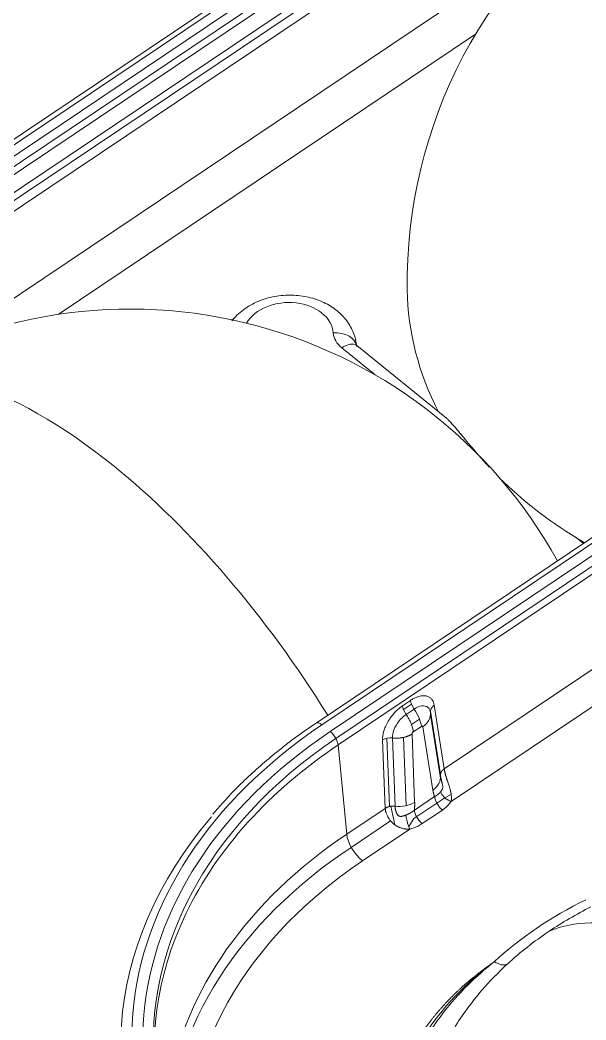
# Model space of a CAD drawing. Header units: millimetres. Extents: x 409 to 2276, y 1039 to 1674.
# Drawn here: x 1930.59 to 1955.5, y 1462.83 to 1506.89 of the extents above; entities that cross this region are included whole.
import ezdxf

# ---------------------------------------------------------------- set-up
doc = ezdxf.new("R2010")
doc.units = ezdxf.units.MM
doc.layers.add('粗实线层', color=7, linetype='Continuous', lineweight=35)

msp = doc.modelspace()

# ---------------------------------------------------------------- linework, layer by layer
at = {"layer": '粗实线层', "lineweight": 20}
for p, q in [((1945.735, 1512.007), (1908.29, 1486.84)), ((1945.998, 1511.931), (1908.553, 1486.764)), ((1908.883, 1486.497), (1946.328, 1511.663)), ((1946.573, 1511.363), (1909.128, 1486.197)), ((1909.229, 1485.908), (1946.674, 1511.075)), ((1909.3, 1485.165), (1946.745, 1510.332)), ((1909.4, 1484.877), (1946.845, 1510.043)), ((1953.336, 1510.107), (1927.111, 1492.482)), ((1909.646, 1484.577), (1947.091, 1509.743)), ((1950.643, 1506.277), (1932.26, 1493.923)), ((1981.812, 1501.586), (1943.618, 1475.916)), ((1982.075, 1501.509), (1943.881, 1475.84)), ((1982.44, 1501.214), (1944.246, 1475.544)), ((1944.491, 1475.244), (1982.685, 1500.914)), ((1982.786, 1500.625), (1944.592, 1474.956)), ((1949.262, 1473.904), (1978.868, 1493.801)), ((1946.221, 1491.255), (1944.749, 1492.447)), ((1949.367, 1489.344), (1945.411, 1492.547)), ((1955.393, 1483.829), (1955.093, 1484.072)), ((1949.565, 1472.465), (1958.885, 1478.729)), ((1947.781, 1476.916), (1947.426, 1476.678)), ((1947.467, 1476.518), (1947.821, 1476.756)), ((1947.939, 1476.535), (1947.585, 1476.297)), ((1949.262, 1473.904), (1948.823, 1476.703)), ((1947.822, 1475.854), (1948.176, 1476.092)), ((1948.656, 1476.444), (1949.095, 1473.652)), ((1949.095, 1473.598), (1948.657, 1476.388)), ((1948.657, 1476.276), (1949.096, 1473.486)), ((1947.902, 1475.533), (1948.257, 1475.771)), ((1948.325, 1475.757), (1948.763, 1472.967)), ((1946.549, 1475.175), (1946.665, 1472.158)), ((1946.854, 1472.24), (1946.738, 1475.25)), ((1946.981, 1475.261), (1947.097, 1472.255)), ((1947.582, 1472.278), (1947.466, 1475.284)), ((1947.961, 1472.428), (1947.845, 1475.434)), ((1944.592, 1474.956), (1944.968, 1471.018)), ((1949.293, 1472.624), (1947.931, 1471.709)), ((1947.947, 1472.075), (1948.839, 1472.675)), ((1949.293, 1472.624), (1949.569, 1472.767)), ((1944.968, 1471.018), (1946.665, 1472.158)), ((1946.906, 1472.251), (1947.087, 1471.436)), ((1948.293, 1471.487), (1949.185, 1472.086)), ((1945.169, 1470.441), (1946.903, 1471.606)), ((1947.697, 1471.361), (1947.931, 1471.709)), ((1945.66, 1469.84), (1947.746, 1471.242))]:
    msp.add_line(p, q, dxfattribs=at)
for centre, start, end in [((1969.134, 1495.308), 123.9045, 180.8077), ((1935.433, 1472.658), 28.9379, 123.9045)]:
    msp.add_arc(centre, 21.5, start, end, dxfattribs=at)
for centre, major_axis, ratio, start_param, end_param in [((1969.117, 1495.647), (-21.469, -1.039), 0.734481, 6.257988, 6.608028), ((1942.38, 1492.978), (-1.998, -0.097), 0.734481, 3.162888, 5.826431), ((1944.409, 1492.429), (-0.997, -0.077), 0.678476, 3.209394, 4.692717), ((1945.873, 1493.202), (1.498, 0.073), 0.734481, 3.162888, 3.829834), ((1944.782, 1491.769), (-0.629, -0.777), 0.524149, 3.141608, 4.181673), ((1935.433, 1472.658), (-11.993, 17.844), 0.431052, 5.332205, 6.283168), ((1935.433, 1472.658), (11.993, -17.844), 0.431052, 1.484103, 2.190613), ((1969.085, 1496.324), (-21.423, -1.037), 0.734481, 0.589516, 0.824093), ((1948.11, 1476.666), (0.279, -0.415), 0.431052, 3.813768, 4.740378), ((1947.756, 1476.428), (0.279, -0.415), 0.431027, 3.813761, 4.740369), ((1947.597, 1476.271), (-0.558, 0.83), 0.431051, 3.813768, 4.740379), ((1949.152, 1476.453), (-0.494, -0.078), 0.727595, 5.323445, 6.250053), ((1947.666, 1476.256), (0.988, 0.155), 0.727606, 5.323416, 6.250027), ((1960.312, 1462.535), (-24.797, -1.2), 0.734481, 5.40063, 6.971427), ((1943.897, 1475.501), (0.279, -0.415), 0.431052, 2.190613, 3.141248), ((1960.445, 1462.428), (-24.447, -1.183), 0.734481, 5.40063, 6.963008), ((1960.445, 1462.428), (23.973, 1.161), 0.734481, 2.262858, 3.207432), ((1944.262, 1475.206), (0.279, -0.415), 0.431052, 0.672176, 2.190613), ((1946.878, 1474.925), (0.5, 0.019), 0.682549, 1.33802, 2.26463), ((1960.461, 1462.106), (-23.948, -1.159), 0.734481, 5.40063, 5.903982), ((1948.104, 1473.467), (0.988, 0.155), 0.727605, 5.323424, 6.249941), ((1947.302, 1472.928), (-0.999, -0.039), 0.682549, 1.33811, 2.264629), ((1960.328, 1462.214), (-25.296, -1.225), 0.734481, 5.677262, 6.714577), ((1960.644, 1458.325), (23.656, 1.145), 0.734481, 2.259038, 2.984295), ((1945.627, 1470.518), (-0.558, 0.83), 0.431052, 0.672176, 2.190613), ((1960.675, 1457.683), (23.607, 1.143), 0.734481, 2.251293, 3.070895), ((1960.675, 1457.683), (22.659, 1.097), 0.734481, 2.259038, 3.228984), ((1964.774, 1457.693), (17.185, 0.832), 0.734481, 2.104644, 2.420731), ((1965.217, 1448.542), (11.993, -17.844), 0.431052, 2.190613, 3.061113), ((1964.763, 1457.934), (16.421, 0.795), 0.734481, 2.118088, 2.259038), ((1960.461, 1462.106), (-23.948, -1.159), 0.734481, 5.903982, 6.880928), ((1964.763, 1457.934), (16.421, 0.795), 0.734481, 2.259038, 2.420731)]:
    msp.add_ellipse(centre, major_axis=major_axis, ratio=ratio, start_param=start_param, end_param=end_param, dxfattribs=at)
for points, degree, knots in [([(1945.406, 1492.506), (1945.393, 1492.657), (1945.329, 1493.004), (1945.087, 1493.522), (1944.671, 1494.007), (1944.126, 1494.392), (1943.472, 1494.658), (1942.741, 1494.787), (1941.978, 1494.764), (1941.232, 1494.585), (1940.552, 1494.253), (1940.134, 1493.901), (1939.945, 1493.677), (1939.913, 1493.637)], 3, [0, 0, 0, 0, 0.068294, 0.161932, 0.255742, 0.352205, 0.452077, 0.55452, 0.65839, 0.763425, 0.869851, 0.977432, 1, 1, 1, 1]), ([(1945.411, 1492.547), (1945.401, 1492.558), (1945.389, 1492.568), (1945.387, 1492.57), (1945.387, 1492.569)], 3, [0, 0, 0, 0, 0.700568, 1, 1, 1, 1]), ([(1949.365, 1489.345), (1949.368, 1489.343), (1949.37, 1489.341), (1949.39, 1489.324), (1949.409, 1489.308), (1949.464, 1489.256), (1949.502, 1489.216), (1949.581, 1489.132), (1949.621, 1489.086), (1949.683, 1489.015), (1949.704, 1488.991), (1949.746, 1488.942), (1949.767, 1488.917), (1949.831, 1488.841), (1949.875, 1488.789), (1949.962, 1488.683), (1950.007, 1488.629), (1950.142, 1488.465), (1950.235, 1488.353), (1950.425, 1488.124), (1950.522, 1488.009), (1950.721, 1487.775), (1950.823, 1487.657), (1951.032, 1487.421), (1951.139, 1487.303), (1951.248, 1487.185)], 3, [0, 0, 0, 0, 0.004957, 0.004957, 0.04181, 0.04181, 0.115517, 0.115517, 0.189224, 0.189224, 0.226077, 0.226077, 0.262931, 0.262931, 0.336638, 0.336638, 0.410345, 0.410345, 0.557759, 0.557759, 0.705172, 0.705172, 0.852586, 0.852586, 1, 1, 1, 1]), ([(1948.657, 1476.388), (1948.641, 1476.486), (1948.554, 1476.647), (1948.284, 1476.707), (1948.052, 1476.61), (1947.939, 1476.535)], 3, [0, 0, 0, 0, 0.325485, 0.662412, 1, 1, 1, 1]), ([(1947.585, 1476.297), (1947.473, 1476.221), (1947.251, 1476.012), (1947.024, 1475.619), (1946.977, 1475.367), (1946.981, 1475.261)], 3, [0, 0, 0, 0, 0.337668, 0.674607, 1, 1, 1, 1]), ([(1947.585, 1476.297), (1947.629, 1476.233), (1947.67, 1476.167), (1947.743, 1476.034), (1947.775, 1475.967), (1947.83, 1475.835), (1947.852, 1475.77), (1947.886, 1475.647), (1947.897, 1475.588), (1947.902, 1475.533)], 3, [0, 0, 0, 0, 0.25, 0.25, 0.5, 0.5, 0.75, 0.75, 1, 1, 1, 1]), ([(1943.618, 1475.916), (1943.329, 1475.721), (1942.51, 1475.146), (1941.24, 1474.129), (1940.014, 1472.98), (1939.34, 1472.214), (1939.082, 1471.899)], 3, [0, 0, 0, 0, 0.165195, 0.477693, 0.790223, 1, 1, 1, 1]), ([(1947.845, 1475.434), (1947.845, 1475.445), (1947.849, 1475.469), (1947.871, 1475.507), (1947.892, 1475.526), (1947.902, 1475.533)], 3, [0, 0, 0, 0, 0.325301, 0.662286, 1, 1, 1, 1]), ([(1949.262, 1473.904), (1949.259, 1473.902), (1949.254, 1473.898), (1949.246, 1473.892), (1949.238, 1473.886), (1949.231, 1473.88), (1949.224, 1473.875), (1949.218, 1473.869), (1949.211, 1473.863), (1949.205, 1473.858), (1949.2, 1473.853), (1949.194, 1473.847), (1949.189, 1473.842), (1949.185, 1473.837), (1949.18, 1473.832), (1949.176, 1473.827), (1949.171, 1473.822), (1949.167, 1473.817), (1949.163, 1473.812), (1949.16, 1473.808), (1949.156, 1473.803), (1949.153, 1473.798), (1949.15, 1473.794), (1949.147, 1473.79), (1949.144, 1473.785), (1949.141, 1473.781), (1949.139, 1473.777), (1949.136, 1473.773), (1949.134, 1473.769), (1949.132, 1473.766), (1949.127, 1473.757), (1949.121, 1473.744), (1949.113, 1473.726), (1949.107, 1473.709), (1949.102, 1473.692), (1949.098, 1473.675), (1949.095, 1473.658), (1949.094, 1473.642), (1949.093, 1473.627), (1949.093, 1473.612), (1949.094, 1473.603), (1949.095, 1473.598)], 3, [0, 0, 0, 0, 0.024417, 0.048202, 0.07136, 0.093896, 0.115819, 0.137134, 0.157848, 0.177968, 0.197503, 0.216459, 0.234845, 0.252692, 0.270182, 0.287345, 0.304173, 0.320657, 0.336786, 0.352553, 0.367949, 0.382966, 0.397598, 0.411836, 0.425673, 0.439104, 0.452122, 0.46472, 0.476894, 0.488638, 0.499946, 0.555915, 0.610849, 0.664623, 0.717119, 0.768232, 0.817863, 0.865927, 0.912347, 0.957057, 1, 1, 1, 1]), ([(1949.565, 1472.465), (1949.566, 1472.469), (1949.568, 1472.477), (1949.57, 1472.489), (1949.572, 1472.502), (1949.574, 1472.516), (1949.575, 1472.529), (1949.577, 1472.544), (1949.578, 1472.559), (1949.579, 1472.574), (1949.58, 1472.591), (1949.58, 1472.607), (1949.58, 1472.625), (1949.58, 1472.659), (1949.578, 1472.704), (1949.572, 1472.756), (1949.567, 1472.79), (1949.564, 1472.812), (1949.561, 1472.827), (1949.558, 1472.843), (1949.555, 1472.859), (1949.552, 1472.874), (1949.549, 1472.889), (1949.546, 1472.904), (1949.542, 1472.918), (1949.539, 1472.932), (1949.536, 1472.946), (1949.532, 1472.959), (1949.529, 1472.972), (1949.521, 1473.002), (1949.508, 1473.049), (1949.488, 1473.114), (1949.464, 1473.187), (1949.435, 1473.275), (1949.408, 1473.352), (1949.388, 1473.413), (1949.374, 1473.456), (1949.358, 1473.504), (1949.344, 1473.55), (1949.331, 1473.593), (1949.321, 1473.628), (1949.312, 1473.663), (1949.303, 1473.695), (1949.296, 1473.727), (1949.289, 1473.756), (1949.283, 1473.785), (1949.277, 1473.811), (1949.273, 1473.836), (1949.269, 1473.86), (1949.265, 1473.883), (1949.263, 1473.897), (1949.262, 1473.904)], 3, [0, 0, 0, 0, 0.009807, 0.019915, 0.03033, 0.041052, 0.052086, 0.063436, 0.075104, 0.087095, 0.099415, 0.112069, 0.125063, 0.138404, 0.187775, 0.224546, 0.248144, 0.258099, 0.269028, 0.279722, 0.290178, 0.300393, 0.310367, 0.320095, 0.329573, 0.338792, 0.347748, 0.356437, 0.364855, 0.372998, 0.413665, 0.455332, 0.497823, 0.553253, 0.621379, 0.644619, 0.672076, 0.703734, 0.739558, 0.764925, 0.789624, 0.813661, 0.837031, 0.85973, 0.881758, 0.903114, 0.923802, 0.94383, 0.963204, 0.981928, 1, 1, 1, 1]), ([(1949.108, 1472.893), (1949.111, 1472.896), (1949.116, 1472.902), (1949.122, 1472.91), (1949.128, 1472.918), (1949.134, 1472.926), (1949.139, 1472.933), (1949.144, 1472.939), (1949.148, 1472.946), (1949.151, 1472.951), (1949.155, 1472.956), (1949.157, 1472.961), (1949.16, 1472.965), (1949.166, 1472.976), (1949.174, 1472.993), (1949.184, 1473.016), (1949.192, 1473.043), (1949.198, 1473.074), (1949.2, 1473.115), (1949.196, 1473.16), (1949.189, 1473.194), (1949.184, 1473.217), (1949.181, 1473.229), (1949.178, 1473.241), (1949.175, 1473.254), (1949.171, 1473.268), (1949.168, 1473.282), (1949.164, 1473.297), (1949.16, 1473.313), (1949.155, 1473.329), (1949.151, 1473.346), (1949.146, 1473.364), (1949.141, 1473.383), (1949.136, 1473.402), (1949.131, 1473.422), (1949.126, 1473.442), (1949.121, 1473.463), (1949.116, 1473.485), (1949.112, 1473.507), (1949.107, 1473.53), (1949.103, 1473.552), (1949.098, 1473.575), (1949.096, 1473.591), (1949.095, 1473.598)], 3, [0, 0, 0, 0, 0.018104, 0.035096, 0.050988, 0.065788, 0.079508, 0.092156, 0.103742, 0.114275, 0.123763, 0.132213, 0.139633, 0.146029, 0.188954, 0.225636, 0.256433, 0.305872, 0.34941, 0.398408, 0.454166, 0.466913, 0.480625, 0.495331, 0.51106, 0.527842, 0.545707, 0.564684, 0.584803, 0.606091, 0.628578, 0.65229, 0.677257, 0.703503, 0.731057, 0.759937, 0.790159, 0.821732, 0.854663, 0.888954, 0.924608, 0.961624, 1, 1, 1, 1]), ([(1948.763, 1472.967), (1948.764, 1472.961), (1948.766, 1472.949), (1948.769, 1472.931), (1948.772, 1472.913), (1948.776, 1472.894), (1948.78, 1472.876), (1948.784, 1472.858), (1948.788, 1472.839), (1948.793, 1472.821), (1948.797, 1472.803), (1948.802, 1472.784), (1948.808, 1472.766), (1948.813, 1472.748), (1948.819, 1472.729), (1948.825, 1472.711), (1948.832, 1472.693), (1948.836, 1472.681), (1948.839, 1472.675)], 3, [0, 0, 0, 0, 0.058172, 0.116875, 0.176118, 0.235907, 0.29625, 0.357154, 0.418632, 0.480698, 0.543367, 0.606653, 0.670568, 0.735124, 0.800334, 0.866207, 0.932758, 1, 1, 1, 1]), ([(1948.839, 1472.675), (1948.843, 1472.677), (1948.851, 1472.682), (1948.863, 1472.689), (1948.875, 1472.696), (1948.886, 1472.703), (1948.898, 1472.711), (1948.909, 1472.718), (1948.92, 1472.726), (1948.931, 1472.733), (1948.941, 1472.741), (1948.951, 1472.748), (1948.962, 1472.756), (1948.972, 1472.764), (1948.981, 1472.771), (1948.996, 1472.783), (1949.014, 1472.798), (1949.035, 1472.817), (1949.053, 1472.835), (1949.07, 1472.852), (1949.084, 1472.867), (1949.097, 1472.881), (1949.105, 1472.889), (1949.108, 1472.893)], 3, [0, 0, 0, 0, 0.036886, 0.073665, 0.110327, 0.146866, 0.183275, 0.219546, 0.255672, 0.291646, 0.32746, 0.363109, 0.398584, 0.433879, 0.468988, 0.503903, 0.592352, 0.674976, 0.751727, 0.822588, 0.887565, 0.946685, 1, 1, 1, 1]), ([(1949.185, 1472.086), (1949.164, 1472.103), (1949.143, 1472.122), (1949.101, 1472.163), (1949.081, 1472.185), (1949.041, 1472.233), (1949.022, 1472.258), (1948.985, 1472.31), (1948.968, 1472.336), (1948.936, 1472.39), (1948.922, 1472.418), (1948.896, 1472.472), (1948.884, 1472.5), (1948.865, 1472.553), (1948.857, 1472.579), (1948.845, 1472.628), (1948.841, 1472.652), (1948.839, 1472.675)], 3, [0, 0, 0, 0, 0.125, 0.125, 0.25, 0.25, 0.375, 0.375, 0.5, 0.5, 0.625, 0.625, 0.75, 0.75, 0.875, 0.875, 1, 1, 1, 1]), ([(1949.565, 1472.465), (1949.541, 1472.473), (1949.515, 1472.483), (1949.464, 1472.506), (1949.438, 1472.52), (1949.387, 1472.55), (1949.361, 1472.567), (1949.313, 1472.604), (1949.29, 1472.623), (1949.247, 1472.664), (1949.227, 1472.685), (1949.192, 1472.728), (1949.176, 1472.749), (1949.149, 1472.792), (1949.138, 1472.814), (1949.12, 1472.855), (1949.113, 1472.875), (1949.108, 1472.894)], 3, [0, 0, 0, 0, 0.125, 0.125, 0.25, 0.25, 0.375, 0.375, 0.5, 0.5, 0.625, 0.625, 0.75, 0.75, 0.875, 0.875, 1, 1, 1, 1]), ([(1946.665, 1472.158), (1946.668, 1472.16), (1946.673, 1472.164), (1946.681, 1472.169), (1946.689, 1472.174), (1946.698, 1472.179), (1946.706, 1472.183), (1946.714, 1472.188), (1946.723, 1472.192), (1946.732, 1472.197), (1946.741, 1472.201), (1946.75, 1472.205), (1946.759, 1472.209), (1946.768, 1472.213), (1946.777, 1472.216), (1946.786, 1472.22), (1946.795, 1472.223), (1946.805, 1472.226), (1946.814, 1472.229), (1946.824, 1472.232), (1946.833, 1472.235), (1946.843, 1472.238), (1946.853, 1472.24), (1946.862, 1472.243), (1946.872, 1472.245), (1946.882, 1472.247), (1946.892, 1472.249), (1946.901, 1472.251), (1946.911, 1472.252), (1946.921, 1472.254), (1946.931, 1472.255), (1946.941, 1472.256), (1946.951, 1472.257), (1946.961, 1472.258), (1946.971, 1472.259), (1946.98, 1472.259), (1946.99, 1472.26), (1947, 1472.26), (1947.01, 1472.26), (1947.02, 1472.26), (1947.03, 1472.26), (1947.039, 1472.26), (1947.049, 1472.26), (1947.059, 1472.259), (1947.068, 1472.258), (1947.078, 1472.258), (1947.087, 1472.257), (1947.094, 1472.256), (1947.097, 1472.255)], 3, [0, 0, 0, 0, 0.022614, 0.04519, 0.067725, 0.090222, 0.112679, 0.135097, 0.157476, 0.179815, 0.202116, 0.224377, 0.246599, 0.268782, 0.290926, 0.313031, 0.335097, 0.357125, 0.379113, 0.401062, 0.422973, 0.444845, 0.466678, 0.488472, 0.510228, 0.531944, 0.553623, 0.575262, 0.596863, 0.618426, 0.63995, 0.661435, 0.682883, 0.704291, 0.725662, 0.746994, 0.768287, 0.789543, 0.81076, 0.831939, 0.85308, 0.874182, 0.895247, 0.916274, 0.937262, 0.958213, 0.979125, 1, 1, 1, 1]), ([(1946.665, 1472.158), (1946.665, 1472.154), (1946.666, 1472.147), (1946.667, 1472.135), (1946.668, 1472.123), (1946.67, 1472.111), (1946.672, 1472.098), (1946.674, 1472.086), (1946.676, 1472.073), (1946.678, 1472.06), (1946.681, 1472.047), (1946.684, 1472.034), (1946.687, 1472.021), (1946.691, 1472.008), (1946.695, 1471.994), (1946.699, 1471.98), (1946.703, 1471.966), (1946.713, 1471.937), (1946.73, 1471.892), (1946.761, 1471.824), (1946.798, 1471.756), (1946.849, 1471.678), (1946.904, 1471.605), (1946.962, 1471.542), (1947.009, 1471.497), (1947.048, 1471.464), (1947.088, 1471.433), (1947.129, 1471.404), (1947.17, 1471.379), (1947.21, 1471.357), (1947.252, 1471.336), (1947.293, 1471.318), (1947.335, 1471.302), (1947.382, 1471.286), (1947.439, 1471.27), (1947.498, 1471.258), (1947.548, 1471.251), (1947.587, 1471.246), (1947.62, 1471.244), (1947.652, 1471.242), (1947.684, 1471.241), (1947.715, 1471.241), (1947.736, 1471.242), (1947.746, 1471.242)], 3, [0, 0, 0, 0, 0.009652, 0.019371, 0.029157, 0.039009, 0.048928, 0.058912, 0.068961, 0.079075, 0.089254, 0.099501, 0.109814, 0.120196, 0.130646, 0.141166, 0.151755, 0.162415, 0.20779, 0.253246, 0.316208, 0.360133, 0.431508, 0.487799, 0.518852, 0.54969, 0.580257, 0.610521, 0.640414, 0.666456, 0.694481, 0.724473, 0.746679, 0.776189, 0.812656, 0.853695, 0.884193, 0.904534, 0.924283, 0.943695, 0.962778, 0.981543, 1, 1, 1, 1]), ([(1947.097, 1472.255), (1947.097, 1472.252), (1947.097, 1472.244), (1947.098, 1472.232), (1947.098, 1472.221), (1947.099, 1472.21), (1947.1, 1472.199), (1947.101, 1472.188), (1947.102, 1472.177), (1947.104, 1472.166), (1947.105, 1472.155), (1947.107, 1472.145), (1947.109, 1472.134), (1947.111, 1472.124), (1947.113, 1472.114), (1947.115, 1472.104), (1947.117, 1472.095), (1947.119, 1472.085), (1947.122, 1472.076), (1947.124, 1472.067), (1947.127, 1472.058), (1947.129, 1472.049), (1947.132, 1472.04), (1947.134, 1472.032), (1947.137, 1472.023), (1947.14, 1472.015), (1947.143, 1472.007), (1947.145, 1472), (1947.148, 1471.992), (1947.151, 1471.985), (1947.157, 1471.971), (1947.165, 1471.952), (1947.176, 1471.928), (1947.188, 1471.907), (1947.203, 1471.883), (1947.223, 1471.858), (1947.249, 1471.834), (1947.275, 1471.819), (1947.296, 1471.811), (1947.315, 1471.807), (1947.335, 1471.805), (1947.357, 1471.804), (1947.382, 1471.806), (1947.403, 1471.809), (1947.421, 1471.812), (1947.436, 1471.815), (1947.453, 1471.82), (1947.472, 1471.825), (1947.495, 1471.832), (1947.519, 1471.84), (1947.546, 1471.851), (1947.565, 1471.858), (1947.575, 1471.863)], 3, [0, 0, 0, 0, 0.017719, 0.035157, 0.052314, 0.069189, 0.085782, 0.102091, 0.118117, 0.133861, 0.149321, 0.1645, 0.179396, 0.194012, 0.208347, 0.222402, 0.236178, 0.249676, 0.262898, 0.275845, 0.288518, 0.300919, 0.313049, 0.324911, 0.336507, 0.347839, 0.358911, 0.369725, 0.380284, 0.390591, 0.400648, 0.438325, 0.472114, 0.502203, 0.528783, 0.576572, 0.61908, 0.658104, 0.677474, 0.698514, 0.72151, 0.746713, 0.774354, 0.804655, 0.81836, 0.835021, 0.854685, 0.877404, 0.903234, 0.932235, 0.96447, 1, 1, 1, 1]), ([(1947.575, 1471.863), (1947.58, 1471.865), (1947.592, 1471.87), (1947.609, 1471.877), (1947.626, 1471.885), (1947.643, 1471.893), (1947.661, 1471.902), (1947.679, 1471.91), (1947.696, 1471.919), (1947.714, 1471.928), (1947.732, 1471.938), (1947.75, 1471.947), (1947.769, 1471.958), (1947.787, 1471.968), (1947.805, 1471.979), (1947.823, 1471.99), (1947.841, 1472.001), (1947.859, 1472.013), (1947.877, 1472.024), (1947.895, 1472.037), (1947.912, 1472.049), (1947.93, 1472.062), (1947.941, 1472.071), (1947.947, 1472.075)], 3, [0, 0, 0, 0, 0.041731, 0.08413, 0.12719, 0.170899, 0.215248, 0.260225, 0.305818, 0.352014, 0.398798, 0.446157, 0.494073, 0.542531, 0.591514, 0.641004, 0.690982, 0.741431, 0.792328, 0.843656, 0.895391, 0.947513, 1, 1, 1, 1]), ([(1947.947, 1472.075), (1947.948, 1472.082), (1947.949, 1472.094), (1947.951, 1472.113), (1947.953, 1472.131), (1947.955, 1472.149), (1947.956, 1472.167), (1947.957, 1472.185), (1947.958, 1472.203), (1947.959, 1472.22), (1947.96, 1472.237), (1947.961, 1472.254), (1947.961, 1472.271), (1947.962, 1472.287), (1947.962, 1472.304), (1947.962, 1472.32), (1947.963, 1472.336), (1947.963, 1472.352), (1947.962, 1472.367), (1947.962, 1472.383), (1947.962, 1472.398), (1947.962, 1472.413), (1947.961, 1472.423), (1947.961, 1472.428)], 3, [0, 0, 0, 0, 0.051285, 0.102171, 0.15266, 0.20276, 0.252473, 0.301806, 0.350763, 0.39935, 0.447573, 0.49544, 0.542956, 0.590128, 0.636963, 0.683466, 0.72964, 0.77549, 0.821019, 0.866231, 0.911129, 0.955718, 1, 1, 1, 1]), ([(1948.293, 1471.487), (1948.274, 1471.502), (1948.254, 1471.52), (1948.214, 1471.559), (1948.194, 1471.581), (1948.154, 1471.629), (1948.134, 1471.654), (1948.096, 1471.708), (1948.078, 1471.736), (1948.044, 1471.793), (1948.029, 1471.821), (1948.002, 1471.878), (1947.99, 1471.906), (1947.971, 1471.96), (1947.964, 1471.985), (1947.953, 1472.033), (1947.949, 1472.055), (1947.947, 1472.075)], 3, [0, 0, 0, 0, 0.125, 0.125, 0.25, 0.25, 0.375, 0.375, 0.5, 0.5, 0.625, 0.625, 0.75, 0.75, 0.875, 0.875, 1, 1, 1, 1]), ([(1949.185, 1472.086), (1949.19, 1472.089), (1949.199, 1472.096), (1949.214, 1472.106), (1949.228, 1472.116), (1949.242, 1472.126), (1949.255, 1472.136), (1949.269, 1472.147), (1949.281, 1472.157), (1949.294, 1472.167), (1949.306, 1472.177), (1949.318, 1472.187), (1949.33, 1472.197), (1949.341, 1472.207), (1949.352, 1472.217), (1949.363, 1472.226), (1949.374, 1472.236), (1949.384, 1472.246), (1949.394, 1472.256), (1949.413, 1472.274), (1949.439, 1472.302), (1949.47, 1472.337), (1949.497, 1472.369), (1949.519, 1472.399), (1949.538, 1472.424), (1949.553, 1472.446), (1949.561, 1472.459), (1949.565, 1472.465)], 3, [0, 0, 0, 0, 0.03134, 0.062331, 0.092971, 0.123258, 0.153188, 0.182761, 0.211973, 0.240822, 0.269307, 0.297425, 0.325174, 0.352553, 0.37956, 0.406193, 0.432458, 0.458362, 0.483912, 0.509116, 0.606761, 0.695455, 0.77533, 0.846136, 0.90731, 0.958595, 1, 1, 1, 1]), ([(1947.746, 1471.242), (1947.736, 1471.264), (1947.726, 1471.287), (1947.707, 1471.335), (1947.697, 1471.361), (1947.679, 1471.413), (1947.67, 1471.44), (1947.654, 1471.492), (1947.646, 1471.518), (1947.632, 1471.569), (1947.625, 1471.595), (1947.612, 1471.649), (1947.606, 1471.677), (1947.595, 1471.732), (1947.589, 1471.759), (1947.581, 1471.812), (1947.577, 1471.838), (1947.575, 1471.863)], 3, [0, 0, 0, 0, 0.125, 0.125, 0.25, 0.25, 0.375, 0.375, 0.5, 0.5, 0.625, 0.625, 0.75, 0.75, 0.875, 0.875, 1, 1, 1, 1]), ([(1950.225, 1450.63), (1949.862, 1450.938), (1949.579, 1451.208), (1949.238, 1451.532), (1948.949, 1451.861), (1948.299, 1452.6), (1947.821, 1453.444), (1947.273, 1454.414), (1947.002, 1455.438), (1946.849, 1456.017), (1946.784, 1456.613), (1946.714, 1457.26), (1946.751, 1457.894), (1946.789, 1458.542), (1946.941, 1459.214), (1947.085, 1459.858), (1947.322, 1460.458), (1947.54, 1461.015), (1947.847, 1461.561), (1948.129, 1462.062), (1948.475, 1462.541), (1949.106, 1463.414), (1949.914, 1464.166), (1950.272, 1464.5), (1950.684, 1464.824), (1951.034, 1465.1), (1951.461, 1465.398)], 2, [0, 0, 0, 0.0625, 0.0625, 0.125, 0.125, 0.25, 0.25, 0.375, 0.375, 0.4375, 0.4375, 0.5, 0.5, 0.5625, 0.5625, 0.625, 0.625, 0.6875, 0.6875, 0.75, 0.75, 0.875, 0.875, 0.9375, 0.9375, 1, 1, 1]), ([(1951.221, 1465.202), (1951.212, 1465.196), (1951.203, 1465.189), (1951.115, 1465.125), (1951.039, 1465.065), (1950.664, 1464.764), (1950.38, 1464.514), (1947.967, 1462.183), (1946.807, 1459.55), (1947.024, 1455.735), (1947.405, 1454.476), (1948.392, 1452.711), (1948.787, 1452.149), (1949.488, 1451.351), (1949.731, 1451.088), (1950.013, 1450.841), (1950.017, 1450.838), (1950.021, 1450.834)], 3, [0, 0, 0, 0, 0.001799, 0.001799, 0.017141, 0.017141, 0.07851, 0.07851, 0.569459, 0.569459, 0.814934, 0.814934, 0.937671, 0.937671, 0.99904, 0.99904, 1, 1, 1, 1]), ([(1950.225, 1450.631), (1949.892, 1450.959), (1949.229, 1451.662), (1948.367, 1452.86), (1947.644, 1454.282), (1947.155, 1455.965), (1947.039, 1457.871), (1947.394, 1459.819), (1948.148, 1461.6), (1949.132, 1463.105), (1950.237, 1464.355), (1951.054, 1465.071), (1951.461, 1465.399)], 3, [0, 0, 0, 0, 0.076224, 0.16117, 0.256698, 0.364347, 0.486915, 0.614889, 0.729119, 0.83015, 0.919782, 1, 1, 1, 1]), ([(1950.86, 1451.185), (1950.523, 1451.571), (1949.804, 1452.479), (1948.95, 1453.966), (1948.379, 1455.647), (1948.169, 1457.358), (1948.314, 1459.087), (1948.81, 1460.815), (1949.664, 1462.525), (1950.77, 1464.031), (1951.641, 1464.928), (1952.041, 1465.297)], 3, [0, 0, 0, 0, 0.091118, 0.211535, 0.328064, 0.442818, 0.5569, 0.671512, 0.788047, 0.908701, 1, 1, 1, 1]), ([(1952.041, 1465.297), (1952.009, 1465.282), (1951.972, 1465.271), (1951.888, 1465.262), (1951.841, 1465.264), (1951.741, 1465.28), (1951.687, 1465.295), (1951.575, 1465.338), (1951.518, 1465.366), (1951.461, 1465.399)], 3, [0, 0, 0, 0, 0.25, 0.25, 0.5, 0.5, 0.75, 0.75, 1, 1, 1, 1])]:
    msp.add_open_spline(points, degree=degree, knots=knots, dxfattribs=at)
for points in [[(1955.093, 1484.072), (1955.207, 1484.003), (1955.321, 1483.934), (1955.436, 1483.865)], [(1948.823, 1476.703), (1948.816, 1476.742), (1948.798, 1476.82), (1948.745, 1476.932), (1948.66, 1477.029), (1948.542, 1477.099), (1948.393, 1477.129), (1948.225, 1477.117), (1948.06, 1477.068), (1947.913, 1476.999), (1947.823, 1476.945), (1947.781, 1476.916)], [(1947.426, 1476.678), (1947.383, 1476.649), (1947.295, 1476.584), (1947.156, 1476.46), (1947.023, 1476.318), (1946.908, 1476.171), (1946.817, 1476.035), (1946.746, 1475.911), (1946.691, 1475.799), (1946.649, 1475.699), (1946.617, 1475.609), (1946.593, 1475.528), (1946.575, 1475.453), (1946.562, 1475.382), (1946.553, 1475.314), (1946.548, 1475.245), (1946.548, 1475.198), (1946.549, 1475.175)], [(1948.257, 1475.771), (1948.268, 1475.779), (1948.289, 1475.787), (1948.315, 1475.781), (1948.323, 1475.767), (1948.325, 1475.757)], [(1947.746, 1471.242), (1947.805, 1471.258), (1947.925, 1471.296), (1948.115, 1471.378), (1948.235, 1471.447), (1948.293, 1471.487)]]:
    msp.add_open_spline(points, degree=3, dxfattribs=at)
msp.add_rational_spline([(1946.981, 1475.261), (1947.294, 1475.223), (1947.604, 1475.285), (1947.845, 1475.434)], [1.0556411045, 0.981451895429, 0.981452965183, 1.05564431376], degree=3, dxfattribs=at)

doc.saveas('drawing.dxf')
